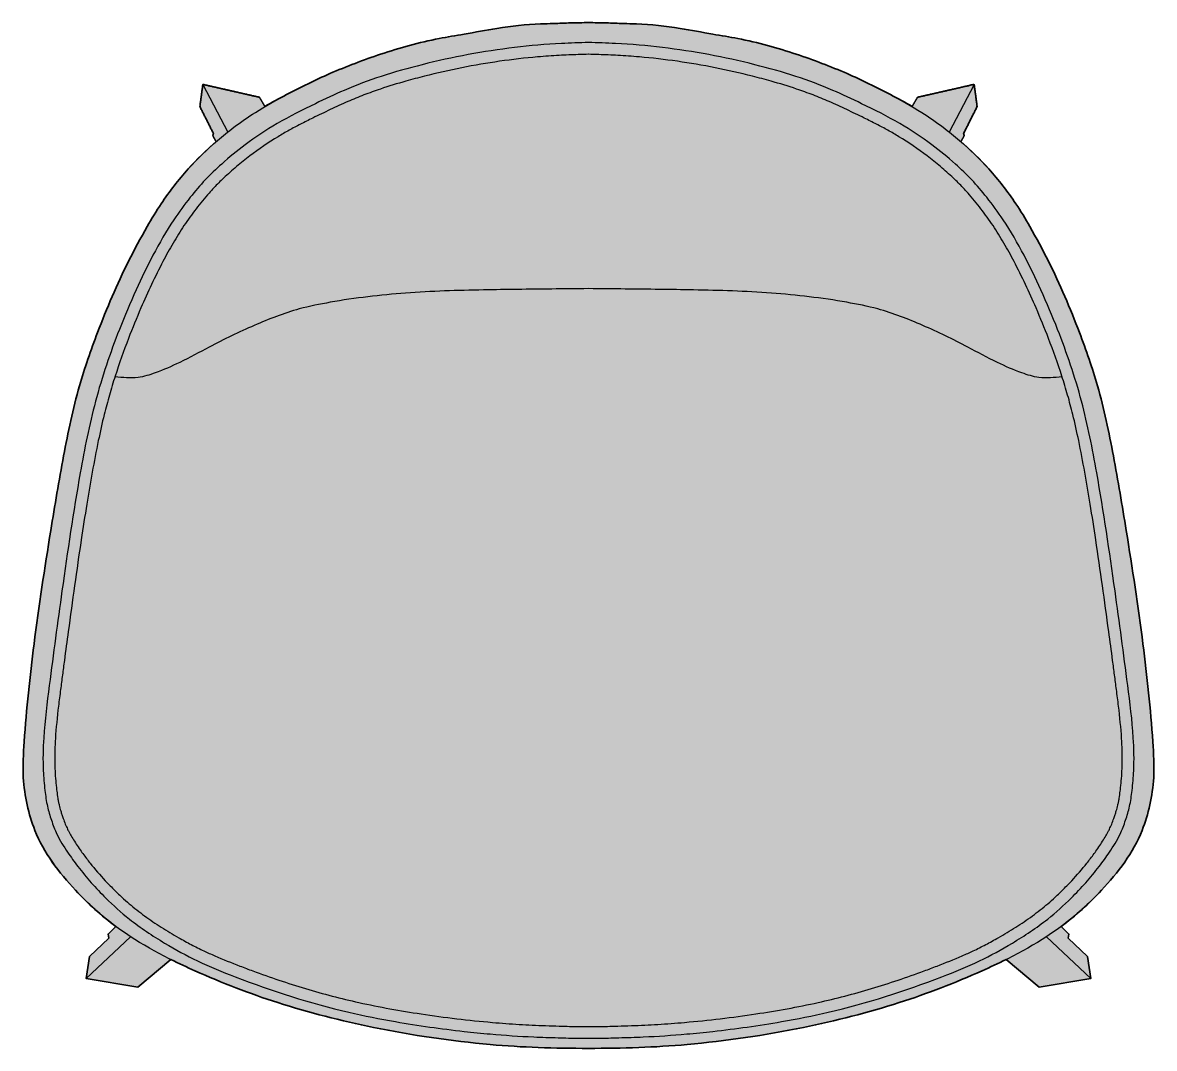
# Model space of a CAD drawing. Header units: millimetres. Extents: x 0 to 1796, y -849 to 729.
# Drawn here: x 142 to 672, y -849 to -369 of the extents above; entities that cross this region are included whole.
import ezdxf

# ---------------------------------------------------------------- set-up
doc = ezdxf.new("R2010")
doc.units = ezdxf.units.MM
doc.layers.add('Blocks', color=7, linetype='Continuous')
doc.layers.add('Blocks$Fill', color=7, linetype='Continuous', true_color=0xffffff)
doc.layers.add('Blocks$Inner', color=7, linetype='Continuous', lineweight=25, true_color=0x007f00)
doc.layers.add('Blocks$Outline', color=7, linetype='Continuous', lineweight=35, true_color=0xff3f3f)

# ---------------------------------------------------------------- blocks, each defined once
blk = doc.blocks.new('AAC 222 Dining Chair Top')
at = {"layer": 'Blocks$Fill'}
blk.add_hatch(color=256, dxfattribs=at).paths.add_polyline_path([(434.28, 235.35), (435.52, 237.54), (435.55, 237.59), (435.57, 237.63), (435.58, 237.65), (435.6, 237.67), (435.61, 237.69), (435.62, 237.72), (435.63, 237.74), (435.64, 237.76), (435.65, 237.79), (435.66, 237.81), (435.67, 237.83), (435.68, 237.86), (435.68, 237.88), (435.69, 237.91), (435.7, 237.93), (435.71, 237.96), (435.71, 237.98), (435.72, 238.01), (435.72, 238.03), (435.73, 238.06), (435.73, 238.09), (435.74, 238.11), (435.74, 238.14), (435.74, 238.16), (435.75, 238.19), (435.75, 238.22), (435.75, 238.24), (435.75, 238.27), (435.75, 238.3), (435.75, 238.32), (435.75, 238.35), (435.75, 238.38), (435.75, 238.4), (435.75, 238.43), (435.75, 238.46), (435.74, 238.48), (435.74, 238.51), (435.74, 238.53), (435.73, 238.56), (435.73, 238.59), (435.72, 238.61), (435.72, 238.64), (435.71, 238.66), (435.71, 238.69), (435.7, 238.71), (435.69, 238.74), (435.68, 238.76), (435.68, 238.79), (435.67, 238.81), (435.66, 238.84), (435.65, 238.86), (435.64, 238.88), (435.63, 238.91), (435.62, 238.93), (435.61, 238.95), (435.6, 238.97), (435.58, 239), (435.57, 239.02), (435.55, 239.06), (435.52, 239.1), (441.88, 251.77), (440.5, 262.17), (413.95, 256.1), (411.41, 251.78), (406.38, 254.65), (401.27, 257.39), (391.22, 262.48), (386.13, 264.89), (380.99, 267.19), (375.12, 269.67), (369.19, 272.02), (363.21, 274.23), (357.17, 276.3), (350.41, 278.45), (343.6, 280.4), (336.73, 282.14), (333.27, 282.92), (329.8, 283.63), (318.07, 285.7), (302.7, 288.38), (297.62, 289.13), (292.52, 289.76), (287.41, 290.23), (284.84, 290.4), (268.14, 290.97), (259.79, 291.08), (243.42, 290.67), (234.74, 290.4), (232.18, 290.23), (227.07, 289.76), (221.97, 289.13), (216.89, 288.38), (201.52, 285.7), (189.79, 283.63), (186.32, 282.92), (182.86, 282.14), (175.99, 280.4), (169.17, 278.45), (162.41, 276.3), (156.38, 274.23), (150.4, 272.02), (144.47, 269.67), (138.59, 267.19), (133.46, 264.89), (128.37, 262.48), (118.31, 257.39), (113.21, 254.65), (108.18, 251.78), (105.63, 256.1), (79.09, 262.17), (77.7, 251.77), (84.06, 239.1), (84.04, 239.06), (84.01, 239.02), (84, 239), (83.99, 238.97), (83.98, 238.95), (83.97, 238.93), (83.96, 238.91), (83.95, 238.88), (83.94, 238.86), (83.93, 238.84), (83.92, 238.81), (83.91, 238.79), (83.9, 238.76), (83.89, 238.74), (83.89, 238.71), (83.88, 238.69), (83.87, 238.66), (83.87, 238.64), (83.86, 238.61), (83.86, 238.59), (83.85, 238.56), (83.85, 238.53), (83.84, 238.51), (83.84, 238.48), (83.84, 238.46), (83.84, 238.43), (83.83, 238.4), (83.83, 238.38), (83.83, 238.35), (83.83, 238.32), (83.83, 238.3), (83.83, 238.27), (83.83, 238.24), (83.84, 238.22), (83.84, 238.19), (83.84, 238.16), (83.84, 238.14), (83.85, 238.11), (83.85, 238.09), (83.86, 238.06), (83.86, 238.03), (83.87, 238.01), (83.87, 237.98), (83.88, 237.96), (83.89, 237.93), (83.89, 237.91), (83.9, 237.88), (83.91, 237.86), (83.92, 237.83), (83.93, 237.81), (83.94, 237.79), (83.95, 237.76), (83.96, 237.74), (83.97, 237.72), (83.98, 237.69), (83.99, 237.67), (84, 237.65), (84.01, 237.63), (84.04, 237.59), (84.06, 237.54), (85.31, 235.35), (81.9, 232.3), (78.59, 229.15), (75.37, 225.9), (72.26, 222.55), (70.54, 220.62), (68.87, 218.65), (67.22, 216.66), (65.61, 214.64), (64.04, 212.59), (62.51, 210.51), (61.02, 208.4), (59.57, 206.27), (57.86, 203.64), (56.2, 200.97), (53.01, 195.56), (48.53, 187.51), (44.29, 179.33), (40.33, 171.11), (36.61, 162.78), (33.08, 154.36), (29.74, 145.86), (25.24, 133.5), (23.18, 127.26), (21.28, 120.97), (19.11, 112.84), (17.19, 104.64), (13.86, 88.12), (7.83, 53.17), (0, 0), (-2.63, -22.84), (-4.63, -45.78), (-4.9, -49.99), (-5.09, -54.2), (-5.14, -56.3), (-5.15, -58.4), (-5.12, -60.51), (-5.03, -62.61), (-4.92, -64.22), (-4.77, -65.83), (-4.59, -67.44), (-4.38, -69.04), (-4.14, -70.64), (-3.86, -72.24), (-3.56, -73.83), (-3.22, -75.42), (-2.87, -76.94), (-2.5, -78.46), (-2.1, -79.96), (-1.66, -81.46), (-1.2, -82.95), (-0.7, -84.42), (-0.18, -85.88), (0.39, -87.33), (1.21, -89.28), (2.1, -91.2), (3.04, -93.09), (4.05, -94.96), (5.1, -96.79), (6.21, -98.61), (7.37, -100.39), (8.57, -102.15), (9.81, -103.89), (11.09, -105.6), (12.41, -107.29), (13.76, -108.95), (16.55, -112.2), (19.43, -115.37), (21.65, -117.68), (23.9, -119.94), (26.19, -122.15), (28.53, -124.31), (30.91, -126.41), (33.34, -128.45), (35.81, -130.43), (38.33, -132.35), (34.72, -135.86), (35.06, -137.74), (26.01, -146.38), (24.36, -156.65), (48.61, -160.74), (64.03, -147.77), (69.68, -150.5), (75.39, -153.1), (84.95, -157.23), (94.61, -161.09), (104.35, -164.68), (114.19, -168), (125.28, -171.37), (136.48, -174.41), (147.75, -177.15), (159.1, -179.61), (172.65, -182.19), (186.26, -184.4), (199.93, -186.21), (213.64, -187.62), (224.9, -188.47), (236.17, -189.04), (247.98, -189.35), (259.79, -189.43), (271.61, -189.35), (283.41, -189.04), (294.69, -188.47), (305.95, -187.62), (319.66, -186.21), (333.32, -184.4), (346.93, -182.19), (360.48, -179.61), (371.83, -177.15), (383.11, -174.41), (394.31, -171.37), (405.4, -168), (415.23, -164.68), (424.98, -161.09), (434.63, -157.23), (444.2, -153.1), (449.9, -150.5), (455.55, -147.77), (470.97, -160.74), (495.23, -156.65), (493.58, -146.38), (484.52, -137.74), (484.87, -135.86), (481.26, -132.35), (483.78, -130.43), (486.25, -128.45), (488.67, -126.41), (491.05, -124.31), (493.39, -122.15), (495.69, -119.94), (497.94, -117.68), (500.15, -115.37), (503.04, -112.2), (505.82, -108.95), (507.17, -107.29), (508.49, -105.6), (509.77, -103.89), (511.02, -102.15), (512.22, -100.39), (513.38, -98.61), (514.48, -96.79), (515.54, -94.96), (516.54, -93.09), (517.49, -91.2), (518.38, -89.28), (519.2, -87.33), (519.76, -85.88), (520.29, -84.42), (520.79, -82.95), (521.25, -81.46), (521.68, -79.96), (522.09, -78.46), (522.46, -76.94), (522.81, -75.42), (523.14, -73.83), (523.45, -72.24), (523.72, -70.64), (523.97, -69.04), (524.18, -67.44), (524.36, -65.83), (524.5, -64.22), (524.61, -62.61), (524.7, -60.51), (524.74, -58.4), (524.73, -56.3), (524.68, -54.2), (524.49, -49.99), (524.21, -45.78), (522.22, -22.84), (519.59, 0), (511.75, 53.17), (505.72, 88.12), (502.4, 104.64), (500.48, 112.84), (498.3, 120.97), (496.41, 127.26), (494.34, 133.5), (489.84, 145.86), (486.5, 154.36), (482.98, 162.78), (479.25, 171.11), (475.3, 179.33), (471.05, 187.51), (466.57, 195.56), (463.38, 200.97), (461.73, 203.64), (460.02, 206.27), (458.56, 208.4), (457.07, 210.51), (455.54, 212.59), (453.97, 214.64), (452.36, 216.66), (450.72, 218.65), (449.04, 220.62), (447.33, 222.55), (444.21, 225.9), (441, 229.15), (437.69, 232.3)], flags=0)
at = {"layer": 'Blocks$Inner'}
for points in [[(79.09, 262.17), (90.76, 239.84)], [(440.5, 262.17), (428.83, 239.84)], [(64.03, -147.77), (48.61, -160.74), (24.36, -156.65), (26.01, -146.38), (35.06, -137.74), (34.72, -135.86), (38.33, -132.35)], [(455.55, -147.77), (470.97, -160.74), (495.23, -156.65), (493.58, -146.38), (484.52, -137.74), (484.87, -135.86), (481.26, -132.35)], [(24.36, -156.65), (45.26, -137.17)], [(495.23, -156.65), (474.33, -137.17)]]:
    blk.add_lwpolyline(points, dxfattribs=at)
for points, knots in [([(259.79, -189.43), (251.92, -189.43), (236.52, -189.25), (202.79, -187.13), (161.8, -181.01), (115.43, -169.33), (74.95, -153.71), (42.1, -136.9), (16.95, -114.04), (2.02, -94.4), (-3.55, -75.32), (-5.6, -61.33), (-4.13, -36.02), (-0.06, 2.59), (6.76, 47.18), (13.55, 87.55), (19.96, 118.79), (30.66, 149.16), (41.26, 174.11), (51.94, 193.92), (60.79, 208.69), (71.59, 222.46), (83.46, 234.06), (94.2, 242.63), (104.87, 250.07), (119.91, 258.43), (139.36, 267.92), (163.17, 276.99), (184.35, 282.89), (202.74, 285.85), (218.47, 288.83), (232.5, 290.52), (244.06, 290.64), (251.55, 291.04), (257.01, 291.08), (259.79, 291.08)], [830.320254, 830.320254, 830.320254, 830.320254, 853.946855, 876.527093, 931.648415, 978.038287, 1019.600623, 1061.867946, 1087.480991, 1121.376666, 1133.819298, 1146.762896, 1163.59024, 1209.605852, 1263.345703, 1298.818446, 1332.489896, 1358.782438, 1395.273607, 1413.701879, 1426.258963, 1446.899421, 1465.985081, 1475.910727, 1488.102834, 1504.95401, 1527.47743, 1552.976888, 1581.316544, 1593.229973, 1608.830309, 1629.358336, 1635.4775, 1643.512201, 1651.8568, 1651.8568, 1651.8568, 1651.8568]), ([(259.79, 291.08), (262.57, 291.08), (268.03, 291.04), (275.52, 290.64), (287.09, 290.52), (301.12, 288.83), (316.84, 285.85), (335.23, 282.89), (356.41, 276.99), (380.23, 267.92), (399.68, 258.43), (414.72, 250.07), (425.39, 242.63), (436.13, 234.06), (448, 222.46), (458.8, 208.69), (467.65, 193.92), (478.33, 174.11), (488.93, 149.16), (499.63, 118.79), (506.04, 87.55), (512.83, 47.18), (519.64, 2.59), (523.72, -36.02), (525.18, -61.33), (523.13, -75.32), (517.56, -94.4), (502.63, -114.04), (477.49, -136.9), (444.64, -153.71), (404.15, -169.33), (357.79, -181.01), (316.8, -187.13), (283.07, -189.25), (267.67, -189.43), (259.79, -189.43)], [8.783708, 8.783708, 8.783708, 8.783708, 17.128307, 25.163008, 31.282172, 51.810199, 67.410535, 79.323964, 107.66362, 133.163078, 155.686498, 172.537674, 184.729781, 194.655427, 213.741087, 234.381545, 246.938629, 265.366901, 301.85807, 328.150612, 361.822063, 397.294806, 451.034657, 497.050268, 513.877613, 526.82121, 539.263842, 573.159517, 598.772563, 641.039885, 682.602222, 728.992093, 784.113416, 806.693653, 830.320254, 830.320254, 830.320254, 830.320254]), ([(259.79, 281.76), (255.57, 281.65), (243.99, 281.27), (225.14, 279.68), (203.34, 276.34), (182.5, 271.72), (163.04, 266.33), (146.34, 260.06), (130.2, 252.36), (114.34, 244.52), (99.76, 234.82), (88.72, 225.77), (80.04, 217.57), (72.62, 208.76), (64.07, 197.17), (55.7, 182.56), (47.38, 165.28), (37.83, 142.67), (28.14, 114.28), (20.04, 73.14), (13.5, 28.67), (7.96, -12.75), (4.38, -40.82), (4, -57.32), (4.97, -68.02), (6.02, -75.83), (8.09, -82.65), (10.87, -90.05), (15.35, -97.15), (22.67, -107.42), (32.24, -118.04), (45.75, -130.28), (60.36, -139.89), (76.92, -148.99), (105.5, -160.62), (136.46, -170.6), (172.66, -177.74), (194.82, -180.84), (216.46, -183.02), (231.15, -184.03), (245.03, -184.44), (253.58, -184.73), (258.33, -184.71), (259.79, -184.71)], [798.871575, 798.871575, 798.871575, 798.871575, 811.551898, 833.611864, 855.589089, 877.653202, 897.628057, 916.130203, 931.046388, 951.282565, 969.142817, 983.429356, 994.092039, 1004.915729, 1017.936075, 1037.237098, 1055.318775, 1075.441734, 1110.866856, 1145.054341, 1201.037223, 1245.748562, 1270.426045, 1285.882515, 1295.116097, 1302.674299, 1309.439735, 1316.460667, 1326.334421, 1334.478111, 1354.293595, 1369.05949, 1389.071875, 1406.576654, 1425.686929, 1481.541036, 1503.809673, 1536.298025, 1548.642255, 1569.044009, 1580.468071, 1590.300664, 1594.700811, 1594.700811, 1594.700811, 1594.700811]), ([(259.79, -184.71), (261.26, -184.71), (266, -184.73), (274.55, -184.44), (288.43, -184.03), (303.13, -183.02), (324.76, -180.84), (346.93, -177.74), (383.12, -170.6), (414.08, -160.62), (442.66, -148.99), (459.23, -139.89), (473.84, -130.28), (487.35, -118.04), (496.92, -107.42), (504.24, -97.15), (508.71, -90.05), (511.5, -82.65), (513.56, -75.83), (514.62, -68.02), (515.58, -57.32), (515.21, -40.82), (511.63, -12.75), (506.08, 28.67), (499.54, 73.14), (491.45, 114.28), (481.76, 142.67), (472.2, 165.28), (463.88, 182.56), (455.51, 197.17), (446.97, 208.76), (439.55, 217.57), (430.87, 225.77), (419.82, 234.82), (405.25, 244.52), (389.39, 252.36), (373.24, 260.06), (356.55, 266.33), (337.09, 271.72), (316.24, 276.34), (294.45, 279.68), (275.59, 281.27), (264.02, 281.65), (259.79, 281.76)], [3.042339, 3.042339, 3.042339, 3.042339, 7.442486, 17.275079, 28.699141, 49.100894, 61.445125, 93.933477, 116.202114, 172.056221, 191.166496, 208.671275, 228.68366, 243.449555, 263.265039, 271.408729, 281.282483, 288.303415, 295.068851, 302.627053, 311.860635, 327.317105, 351.994588, 396.705927, 452.688809, 486.876294, 522.301416, 542.424375, 560.506052, 579.807075, 592.827421, 603.651111, 614.313794, 628.600333, 646.460585, 666.696762, 681.612947, 700.115093, 720.089948, 742.154061, 764.131286, 786.191252, 798.871575, 798.871575, 798.871575, 798.871575]), ([(259.94, 276.26), (258.26, 276.22), (256.6, 276.17), (251.97, 276.02), (249.03, 275.9), (242.72, 275.54), (239.34, 275.3), (230.01, 274.5), (224.07, 273.82), (212.23, 272.12), (206.34, 271.11), (194.61, 268.77), (188.76, 267.44), (180.04, 265.25), (177.15, 264.48), (170.23, 262.54), (166.22, 261.32), (159.68, 259.1), (157.1, 258.17), (152.01, 256.21), (149.48, 255.18), (144.25, 252.9), (141.52, 251.65), (137.42, 249.7), (136.05, 249.04), (133.31, 247.71), (131.94, 247.05), (128.64, 245.43), (126.72, 244.47), (123.03, 242.57), (121.25, 241.62), (117.74, 239.68), (116.02, 238.68), (109.77, 234.89), (105.37, 231.87), (99, 227.02), (96.92, 225.34), (93.86, 222.76), (92.84, 221.88), (90.84, 220.11), (89.85, 219.22), (87.29, 216.82), (85.74, 215.29), (83.49, 212.92), (82.73, 212.09), (80.94, 210.06), (79.92, 208.85), (77.9, 206.38), (76.9, 205.11), (73.94, 201.27), (72.05, 198.66), (68.46, 193.32), (66.76, 190.58), (63.49, 184.97), (61.92, 182.1), (58.55, 175.65), (56.77, 172.06), (53.34, 164.79), (51.69, 161.12), (48.05, 152.7), (46.1, 147.93), (42, 137.29), (39.9, 131.41), (37.04, 122.51), (36.13, 119.53), (34.43, 113.56), (33.63, 110.56), (31.88, 103.48), (30.97, 99.39), (29.1, 90.36), (28.16, 85.42), (26.38, 75.48), (25.53, 70.49), (23.81, 59.96), (22.94, 54.41), (21.02, 41.7), (19.99, 34.54), (17.98, 20.21), (16.99, 13.03), (15.4, 1.33), (14.8, -3.2), (13.9, -9.99), (13.6, -12.26), (13.01, -16.79), (12.71, -19.06), (12.08, -23.92), (11.75, -26.51), (10.83, -34.22), (10.31, -39.3), (9.84, -46.9), (9.73, -49.42), (9.66, -54.43), (9.7, -56.92), (9.9, -60.97), (10.02, -62.55), (10.23, -64.93), (10.31, -65.73), (10.48, -67.32), (10.57, -68.13), (10.81, -70.09), (10.97, -71.23), (11.24, -72.88), (11.34, -73.43), (11.55, -74.5), (11.67, -75.02), (12, -76.42), (12.24, -77.3), (12.68, -78.77), (12.87, -79.36), (13.26, -80.54), (13.46, -81.14), (13.98, -82.63), (14.3, -83.5), (14.99, -85.19), (15.34, -86.01), (15.95, -87.27), (16.19, -87.75), (16.83, -88.97), (17.26, -89.71), (18.22, -91.33), (18.77, -92.2), (19.93, -93.96), (20.53, -94.85), (21.71, -96.57), (22.3, -97.4), (23.99, -99.74), (25.11, -101.22), (28.52, -105.5), (30.89, -108.23), (34.62, -112.21), (35.89, -113.51), (38.48, -116.08), (39.79, -117.34), (43.4, -120.68), (45.74, -122.7), (49.34, -125.55), (50.57, -126.48), (54.34, -129.23), (56.95, -130.98), (60.95, -133.52), (62.3, -134.35), (65.03, -135.99), (66.4, -136.8), (69.72, -138.69), (71.66, -139.76), (75.59, -141.83), (77.57, -142.82), (81.24, -144.56), (82.95, -145.33), (88.52, -147.76), (92.47, -149.33), (98.47, -151.64), (100.47, -152.39), (110.63, -156.14), (118.86, -158.92), (131.3, -162.65), (135.47, -163.83), (143.83, -166.01), (148.03, -167.03), (157.05, -169.02), (161.88, -169.98), (171.59, -171.75), (176.47, -172.55), (186.9, -174.13), (192.46, -174.87), (203.61, -176.2), (209.2, -176.78), (218.93, -177.63), (223.09, -177.94), (229.32, -178.32), (231.39, -178.43), (235.55, -178.62), (237.63, -178.7), (241.81, -178.85), (243.91, -178.91), (247.31, -179.02), (248.58, -179.06), (251.14, -179.13), (252.43, -179.16), (254.99, -179.21), (256.26, -179.22), (258.29, -179.22), (259.04, -179.21), (259.79, -179.21)], [-798.871575, -798.871575, -798.871575, -798.871575, -793.82594, -793.82594, -784.854571, -784.854571, -774.538872, -774.538872, -756.300607, -756.300607, -738.062341, -738.062341, -719.824076, -719.824076, -710.704943, -710.704943, -697.845206, -697.845206, -689.427272, -689.427272, -681.009337, -681.009337, -671.819988, -671.819988, -667.225313, -667.225313, -662.630638, -662.630638, -656.09098, -656.09098, -649.884158, -649.884158, -643.677336, -643.677336, -627.1209, -627.1209, -618.842681, -618.842681, -614.703572, -614.703572, -610.564463, -610.564463, -603.71654, -603.71654, -600.145897, -600.145897, -595.182884, -595.182884, -590.219871, -590.219871, -580.181411, -580.181411, -570.142951, -570.142951, -560.10449, -560.10449, -547.855843, -547.855843, -535.607196, -535.607196, -519.945483, -519.945483, -500.917298, -500.917298, -491.403205, -491.403205, -481.889113, -481.889113, -469.103191, -469.103191, -453.868877, -453.868877, -438.634562, -438.634562, -421.706609, -421.706609, -399.94921, -399.94921, -378.191811, -378.191811, -364.471283, -364.471283, -357.611018, -357.611018, -350.750754, -350.750754, -342.864854, -342.864854, -327.212951, -327.212951, -319.386999, -319.386999, -311.561048, -311.561048, -306.589297, -306.589297, -304.103422, -304.103422, -301.617547, -301.617547, -297.938077, -297.938077, -296.098342, -296.098342, -294.258607, -294.258607, -291.222938, -291.222938, -289.231666, -289.231666, -287.240393, -287.240393, -284.206277, -284.206277, -281.17216, -281.17216, -279.347896, -279.347896, -276.507163, -276.507163, -273.188357, -273.188357, -269.869551, -269.869551, -266.700908, -266.700908, -260.834063, -260.834063, -249.547752, -249.547752, -243.904597, -243.904597, -238.261441, -238.261441, -228.582038, -228.582038, -223.742337, -223.742337, -213.977641, -213.977641, -209.095294, -209.095294, -204.212946, -204.212946, -197.347288, -197.347288, -190.48163, -190.48163, -184.701913, -184.701913, -171.72756, -171.72756, -165.240384, -165.240384, -138.900827, -138.900827, -125.731049, -125.731049, -112.561271, -112.561271, -97.578774, -97.578774, -82.596277, -82.596277, -65.591845, -65.591845, -48.587414, -48.587414, -35.948776, -35.948776, -29.629457, -29.629457, -23.310139, -23.310139, -16.99082, -16.99082, -13.14311, -13.14311, -9.218547, -9.218547, -5.293984, -5.293984, -3.005233, -3.005233, -3.005233, -3.005233]), ([(259.79, -179.21), (260.55, -179.21), (261.3, -179.22), (263.33, -179.22), (264.6, -179.21), (267.15, -179.16), (268.44, -179.13), (271, -179.06), (272.28, -179.02), (275.67, -178.91), (277.78, -178.85), (281.96, -178.7), (284.04, -178.62), (288.19, -178.43), (290.27, -178.32), (296.5, -177.94), (300.65, -177.63), (310.39, -176.78), (315.97, -176.2), (327.12, -174.87), (332.69, -174.13), (343.12, -172.55), (348, -171.75), (357.71, -169.98), (362.54, -169.02), (371.56, -167.03), (375.76, -166.01), (384.12, -163.83), (388.28, -162.65), (400.73, -158.92), (408.95, -156.14), (419.11, -152.39), (421.12, -151.64), (427.11, -149.33), (431.06, -147.76), (436.64, -145.33), (438.34, -144.56), (442.02, -142.82), (443.99, -141.83), (447.92, -139.76), (449.87, -138.69), (453.18, -136.8), (454.56, -135.99), (457.28, -134.35), (458.63, -133.52), (462.64, -130.98), (465.25, -129.23), (469.01, -126.48), (470.24, -125.55), (473.85, -122.7), (476.19, -120.68), (479.8, -117.34), (481.11, -116.08), (483.69, -113.51), (484.96, -112.21), (488.69, -108.23), (491.07, -105.5), (494.47, -101.22), (495.6, -99.74), (497.29, -97.4), (497.88, -96.57), (499.06, -94.85), (499.66, -93.96), (500.81, -92.2), (501.36, -91.33), (502.33, -89.71), (502.75, -88.97), (503.4, -87.75), (503.64, -87.27), (504.24, -86.01), (504.6, -85.19), (505.28, -83.5), (505.61, -82.63), (506.13, -81.14), (506.33, -80.54), (506.72, -79.36), (506.9, -78.77), (507.34, -77.3), (507.58, -76.42), (507.92, -75.02), (508.04, -74.5), (508.25, -73.43), (508.35, -72.88), (508.62, -71.23), (508.78, -70.09), (509.01, -68.13), (509.1, -67.32), (509.27, -65.73), (509.35, -64.93), (509.57, -62.55), (509.68, -60.97), (509.89, -56.92), (509.92, -54.43), (509.85, -49.42), (509.75, -46.9), (509.28, -39.3), (508.75, -34.22), (507.83, -26.51), (507.5, -23.92), (506.87, -19.06), (506.58, -16.79), (505.98, -12.26), (505.69, -9.99), (504.79, -3.2), (504.18, 1.33), (502.6, 13.03), (501.61, 20.21), (499.59, 34.54), (498.56, 41.7), (496.64, 54.41), (495.78, 59.96), (494.05, 70.49), (493.2, 75.48), (491.42, 85.42), (490.49, 90.36), (488.62, 99.39), (487.7, 103.48), (485.95, 110.56), (485.16, 113.56), (483.45, 119.53), (482.55, 122.51), (479.69, 131.41), (477.59, 137.29), (473.49, 147.93), (471.54, 152.7), (467.9, 161.12), (466.24, 164.79), (462.81, 172.06), (461.04, 175.65), (457.67, 182.1), (456.1, 184.97), (452.83, 190.58), (451.12, 193.32), (447.54, 198.66), (445.64, 201.27), (442.69, 205.11), (441.69, 206.38), (439.67, 208.85), (438.65, 210.06), (436.86, 212.09), (436.1, 212.92), (433.85, 215.29), (432.3, 216.82), (429.73, 219.22), (428.74, 220.11), (426.74, 221.88), (425.73, 222.76), (422.67, 225.34), (420.59, 227.02), (414.22, 231.87), (409.82, 234.89), (403.57, 238.68), (401.84, 239.68), (398.34, 241.62), (396.56, 242.57), (392.86, 244.47), (390.94, 245.43), (387.65, 247.05), (386.28, 247.71), (383.53, 249.04), (382.16, 249.7), (378.06, 251.65), (375.34, 252.9), (370.1, 255.18), (367.58, 256.21), (362.48, 258.17), (359.91, 259.1), (353.36, 261.32), (349.36, 262.54), (342.44, 264.48), (339.55, 265.25), (330.82, 267.44), (324.98, 268.77), (313.24, 271.11), (307.35, 272.12), (295.51, 273.82), (289.57, 274.5), (280.25, 275.3), (276.87, 275.54), (270.56, 275.9), (267.61, 276.02), (262.99, 276.17), (261.32, 276.22), (259.65, 276.26)], [-3.005233, -3.005233, -3.005233, -3.005233, -0.716481, -0.716481, 3.208082, 3.208082, 7.132645, 7.132645, 10.980355, 10.980355, 17.299673, 17.299673, 23.618992, 23.618992, 29.938311, 29.938311, 42.576948, 42.576948, 59.58138, 59.58138, 76.585811, 76.585811, 91.568309, 91.568309, 106.550806, 106.550806, 119.720584, 119.720584, 132.890362, 132.890362, 159.229918, 159.229918, 165.717095, 165.717095, 178.691448, 178.691448, 184.471165, 184.471165, 191.336823, 191.336823, 198.202481, 198.202481, 203.084828, 203.084828, 207.967176, 207.967176, 217.731872, 217.731872, 222.571573, 222.571573, 232.250976, 232.250976, 237.894132, 237.894132, 243.537287, 243.537287, 254.823598, 254.823598, 260.690442, 260.690442, 263.859086, 263.859086, 267.177892, 267.177892, 270.496698, 270.496698, 273.337431, 273.337431, 275.161695, 275.161695, 278.195811, 278.195811, 281.229928, 281.229928, 283.221201, 283.221201, 285.212473, 285.212473, 288.248142, 288.248142, 290.087877, 290.087877, 291.927612, 291.927612, 295.607082, 295.607082, 298.092957, 298.092957, 300.578832, 300.578832, 305.550583, 305.550583, 313.376534, 313.376534, 321.202486, 321.202486, 336.854389, 336.854389, 344.740288, 344.740288, 351.600553, 351.600553, 358.460817, 358.460817, 372.181346, 372.181346, 393.938745, 393.938745, 415.696144, 415.696144, 432.624096, 432.624096, 447.858411, 447.858411, 463.092726, 463.092726, 475.878648, 475.878648, 485.39274, 485.39274, 494.906833, 494.906833, 513.935018, 513.935018, 529.596731, 529.596731, 541.845378, 541.845378, 554.094025, 554.094025, 564.132485, 564.132485, 574.170946, 574.170946, 584.209406, 584.209406, 589.172419, 589.172419, 594.135432, 594.135432, 597.706075, 597.706075, 604.553998, 604.553998, 608.693107, 608.693107, 612.832216, 612.832216, 621.110435, 621.110435, 637.666871, 637.666871, 643.873693, 643.873693, 650.080515, 650.080515, 656.620173, 656.620173, 661.214848, 661.214848, 665.809523, 665.809523, 674.998872, 674.998872, 683.416807, 683.416807, 691.834741, 691.834741, 704.694478, 704.694478, 713.813611, 713.813611, 732.051876, 732.051876, 750.290142, 750.290142, 768.528407, 768.528407, 778.844106, 778.844106, 787.815475, 787.815475, 792.86111, 792.86111, 792.86111, 792.86111]), ([(259.79, 166.46), (254.04, 166.4), (237.66, 166.23), (209.08, 165.96), (174.39, 164.95), (145.55, 161.53), (121.69, 156.78), (102.73, 149.38), (84.3, 140.45), (69.24, 132.11), (58.15, 127.33), (47.95, 124.14), (41.55, 124.77), (37.91, 125.22)], [-9.249359, -9.249359, -9.249359, -9.249359, 8.002951, 39.914053, 76.501242, 112.053512, 126.907037, 149.359902, 172.817655, 188.38962, 200.89443, 209.136635, 219.999244, 219.999244, 219.999244, 219.999244]), ([(481.68, 125.22), (478.03, 124.77), (471.64, 124.14), (461.44, 127.33), (450.35, 132.11), (435.29, 140.45), (416.86, 149.38), (397.9, 156.78), (374.04, 161.53), (345.2, 164.95), (310.51, 165.96), (281.93, 166.23), (265.54, 166.4), (259.79, 166.46)], [-238.497962, -238.497962, -238.497962, -238.497962, -227.635354, -219.393148, -206.888338, -191.316373, -167.85862, -145.405755, -130.552231, -94.999961, -58.412771, -26.50167, -9.249359, -9.249359, -9.249359, -9.249359])]:
    blk.add_open_spline(points, degree=3, knots=knots, dxfattribs=at)
for points in [[(79.09, 262.17), (77.7, 251.77)], [(105.63, 256.1), (79.09, 262.17)], [(413.95, 256.1), (440.5, 262.17)], [(440.5, 262.17), (441.88, 251.77)], [(108.18, 251.78), (105.63, 256.1)], [(411.41, 251.78), (413.95, 256.1)], [(77.7, 251.77), (84.06, 239.1)], [(441.88, 251.77), (435.52, 239.1)], [(84.06, 237.54), (85.32, 235.32)], [(435.52, 237.54), (434.28, 235.35)]]:
    blk.add_open_spline(points, degree=1, dxfattribs=at)
for points in [[(84.06, 239.1), (83.56, 238.32), (84.06, 237.54)], [(435.52, 239.1), (436.03, 238.32), (435.52, 237.54)]]:
    blk.add_rational_spline(points, [1, 0.837522630441, 1], degree=2, dxfattribs=at)
at = {"layer": 'Blocks$Outline'}
for points in [[(38.33, -132.35), (34.72, -135.86), (35.06, -137.74), (26.01, -146.38), (24.36, -156.65), (48.61, -160.74), (64.03, -147.77)], [(455.55, -147.77), (470.97, -160.74), (495.23, -156.65), (493.58, -146.38), (484.52, -137.74), (484.87, -135.86), (481.26, -132.35)]]:
    blk.add_lwpolyline(points, dxfattribs=at)
for points, knots in [([(259.79, 291.08), (257.01, 291.08), (251.55, 291.04), (244.06, 290.64), (232.5, 290.52), (218.47, 288.83), (202.74, 285.85), (184.35, 282.89), (163.17, 276.99), (139.36, 267.92), (121.49, 259.2), (111.5, 253.74), (108.18, 251.78)], [8.783708, 8.783708, 8.783708, 8.783708, 17.128307, 25.163008, 31.282172, 51.810199, 67.410535, 79.323964, 107.66362, 133.163078, 155.686498, 167.272821, 167.272821, 167.272821, 167.272821]), ([(411.41, 251.78), (408.08, 253.74), (398.1, 259.2), (380.23, 267.92), (356.41, 276.99), (335.23, 282.89), (316.84, 285.85), (301.12, 288.83), (287.09, 290.52), (275.52, 290.64), (268.03, 291.04), (262.57, 291.08), (259.79, 291.08)], [-167.272821, -167.272821, -167.272821, -167.272821, -155.686498, -133.163078, -107.66362, -79.323964, -67.410535, -51.810199, -31.282172, -25.163008, -17.128307, -8.783708, -8.783708, -8.783708, -8.783708]), ([(85.31, 235.35), (80.7, 231.36), (71.42, 222.25), (60.79, 208.69), (51.94, 193.92), (41.26, 174.11), (30.66, 149.16), (19.96, 118.79), (13.55, 87.55), (6.76, 47.18), (-0.06, 2.59), (-4.13, -36.02), (-5.6, -61.33), (-3.55, -75.32), (2.02, -94.4), (16.91, -113.98), (31.55, -127.32), (38.33, -132.35)], [195.465792, 195.465792, 195.465792, 195.465792, 213.741087, 234.381545, 246.938629, 265.366901, 301.85807, 328.150612, 361.822063, 397.294806, 451.034657, 497.050268, 513.877613, 526.82121, 539.263842, 573.159517, 598.563961, 598.563961, 598.563961, 598.563961]), ([(481.26, -132.35), (488.03, -127.32), (502.68, -113.98), (517.56, -94.4), (523.13, -75.32), (525.18, -61.33), (523.72, -36.02), (519.64, 2.59), (512.83, 47.18), (506.04, 87.55), (499.63, 118.79), (488.93, 149.16), (478.33, 174.11), (467.65, 193.92), (458.8, 208.69), (448.17, 222.25), (438.89, 231.36), (434.28, 235.35)], [-598.563961, -598.563961, -598.563961, -598.563961, -573.159517, -539.263842, -526.82121, -513.877613, -497.050268, -451.034657, -397.294806, -361.822063, -328.150612, -301.85807, -265.366901, -246.938629, -234.381545, -213.741087, -195.465792, -195.465792, -195.465792, -195.465792]), ([(64.03, -147.77), (67.78, -149.63), (84.21, -157.28), (115.43, -169.33), (161.8, -181.01), (202.79, -187.13), (236.52, -189.25), (251.92, -189.43), (259.79, -189.43)], [628.556854, 628.556854, 628.556854, 628.556854, 641.039885, 682.602222, 728.992093, 784.113416, 806.693653, 830.320254, 830.320254, 830.320254, 830.320254]), ([(259.79, -189.43), (267.67, -189.43), (283.07, -189.25), (316.8, -187.13), (357.79, -181.01), (404.15, -169.33), (435.38, -157.28), (451.81, -149.63), (455.55, -147.77)], [-830.320254, -830.320254, -830.320254, -830.320254, -806.693653, -784.113416, -728.992093, -682.602222, -641.039885, -628.556854, -628.556854, -628.556854, -628.556854])]:
    blk.add_open_spline(points, degree=3, knots=knots, dxfattribs=at)
for points, weights, knots in [([(108.18, 251.78), (106.9, 253.94), (105.63, 256.1), (92.36, 259.14), (79.09, 262.17), (78.4, 256.97), (77.7, 251.77), (80.88, 245.44), (84.06, 239.1), (83.56, 238.32), (84.06, 237.54), (84.69, 236.44), (85.31, 235.35)], [1, 1, 1, 1, 1, 1, 1, 1, 1, 0.837522630441, 1, 1, 1], [0, 0, 0, 5.017793, 5.017793, 32.244656, 32.244656, 42.733644, 42.733644, 56.910496, 56.910496, 58.560373, 58.560373, 60.87621, 60.87621, 60.87621]), ([(434.28, 235.35), (434.9, 236.44), (435.52, 237.54), (436.03, 238.32), (435.52, 239.1), (438.7, 245.44), (441.88, 251.77), (441.19, 256.97), (440.5, 262.17), (427.22, 259.14), (413.95, 256.1), (412.68, 253.94), (411.41, 251.78)], [1, 1, 1, 0.837522630441, 1, 1, 1, 1, 1, 1, 1, 1, 1], [-60.898287, -60.898287, -60.898287, -58.560373, -58.560373, -56.910496, -56.910496, -42.733644, -42.733644, -32.244656, -32.244656, -5.017793, -5.017793, 0, 0, 0])]:
    blk.add_rational_spline(points, weights, degree=2, knots=knots, dxfattribs=at)

msp = doc.modelspace()

# ---------------------------------------------------------------- block references
at = {"layer": 'Blocks'}
msp.add_blockref('AAC 222 Dining Chair Top', (147.23, -659.92), dxfattribs=at)

doc.saveas('drawing.dxf')
